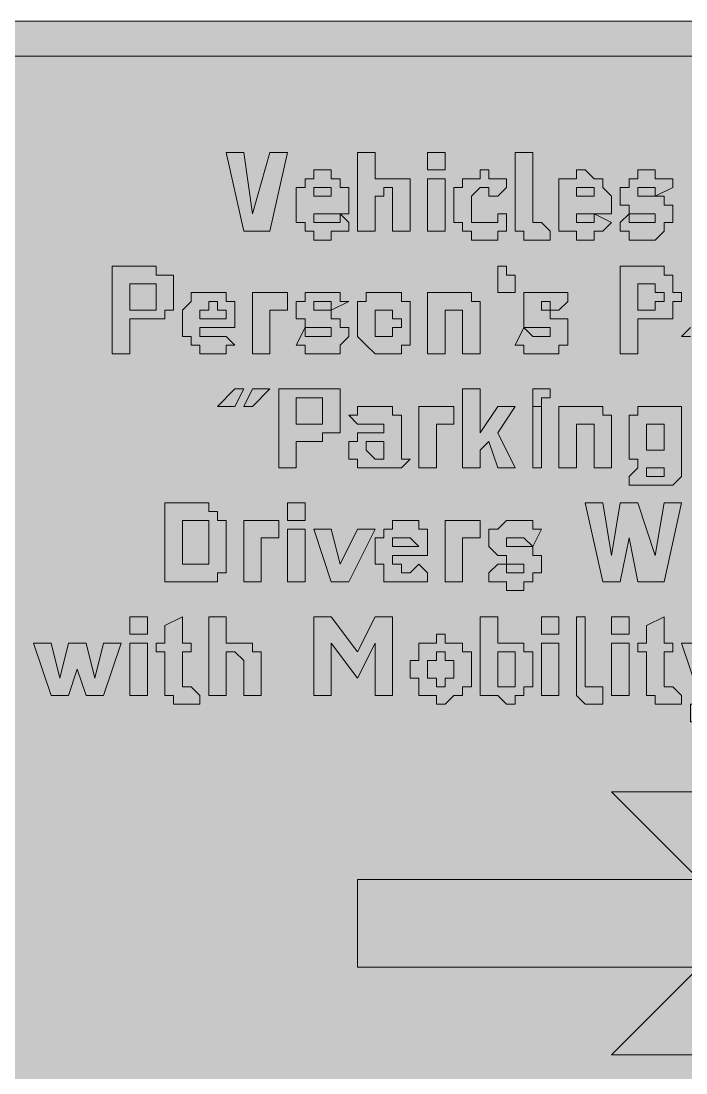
# Model space of a CAD drawing. Header units: metres. Extents: x 123 to 445, y 10 to 260.
# Drawn here: x 202.4 to 293.5, y 115.6 to 259.7 of the extents above; entities that cross this region are included whole.
import ezdxf

# ---------------------------------------------------------------- set-up
doc = ezdxf.new("R2010")
doc.units = ezdxf.units.M
doc.layers.add('FILL_BLACK_000000', color=7, linetype='Continuous', true_color=0x000000)
doc.layers.add('FILL_WHITE_FFFFFF', color=7, linetype='Continuous', true_color=0xffffff)

msp = doc.modelspace()

# ---------------------------------------------------------------- hatches: boundary and pattern name
at = {"layer": 'FILL_BLACK_000000', "true_color": 0x000000}
h = msp.add_hatch(color=7, dxfattribs=at)
h.dxf.hatch_style = 1
h.paths.add_polyline_path([(439.35, 259.68), (440.25, 258.97), (441.15, 258.48), (442.05, 257.99), (442.95, 257.28), (443.66, 256.38), (444.15, 255.48), (444.64, 254.58), (445.35, 253.68), (445.35, 250.08), (445.35, 19.68), (445.31, 17.88), (445.05, 16.08), (444.76, 15.18), (444.34, 14.28), (443.74, 13.38), (442.95, 12.48), (442.05, 11.77), (441.15, 11.28), (440.25, 10.79), (439.35, 10.08), (435.75, 10.08), (130.95, 10.08), (129.17, 10.12), (127.5, 10.38), (126.74, 10.67), (126.06, 11.09), (125.45, 11.69), (124.95, 12.48), (123.3, 14.28), (122.76, 15.18), (122.55, 16.08), (122.55, 19.68), (122.55, 250.08), (122.59, 251.88), (122.85, 253.68), (123.14, 254.58), (123.56, 255.48), (124.16, 256.38), (124.95, 257.28), (125.83, 257.99), (126.6, 258.48), (127.14, 258.97), (127.3, 259.28), (127.35, 259.68), (130.95, 259.68), (435.75, 259.68), (439.35, 259.68)])
h.paths.add_polyline_path([(129.19, 254.64), (128.38, 254.31), (127.65, 253.83), (127.04, 253.18), (126.56, 252.35), (126.26, 251.32), (126.15, 250.08), (126.15, 19.68), (126.36, 18.78), (126.9, 17.88), (128.55, 16.08), (128.6, 15.68), (128.76, 15.39), (129.3, 15.03), (130.07, 14.9), (130.95, 14.88), (435.75, 14.88), (436.65, 14.9), (437.55, 15.03), (438.45, 15.39), (439.35, 16.08), (440.04, 16.98), (440.4, 17.88), (440.53, 18.78), (440.55, 19.68), (440.55, 250.08), (440.55, 252.48), (440.4, 253.08), (440.04, 253.49), (439.75, 253.63), (439.35, 253.68), (438.45, 254.37), (437.55, 254.73), (436.65, 254.86), (435.75, 254.88), (130.95, 254.88), (130.05, 254.82), (129.19, 254.64)], flags=16)
h = msp.add_hatch(color=7, dxfattribs=at)
h.dxf.hatch_style = 1
h.paths.add_polyline_path([(234.15, 230.88), (232.95, 230.88), (230.55, 241.68), (232.95, 241.68), (234.15, 233.28), (236.55, 241.68), (238.95, 241.68), (236.55, 230.88), (234.15, 230.88)])
h = msp.add_hatch(color=7, dxfattribs=at)
h.dxf.hatch_style = 1
h.paths.add_polyline_path([(252.15, 238.08), (253.35, 238.08), (254.55, 238.08), (255.75, 238.08), (255.75, 236.88), (255.75, 235.68), (255.75, 230.88), (253.35, 230.88), (253.35, 235.68), (253.35, 236.88), (252.15, 236.88), (252.15, 235.68), (250.95, 235.68), (250.95, 230.88), (248.55, 230.88), (248.55, 241.68), (250.95, 241.68), (250.95, 238.08), (252.15, 238.08)])
h = msp.add_hatch(color=7, dxfattribs=at)
h.dxf.hatch_style = 1
h.paths.add_polyline_path([(258.15, 239.28), (258.15, 240.48), (258.15, 241.68), (259.35, 241.68), (260.55, 241.68), (260.55, 240.48), (260.55, 239.28), (259.35, 239.28), (258.15, 239.28)])
h = msp.add_hatch(color=7, dxfattribs=at)
h.dxf.hatch_style = 1
h.paths.add_polyline_path([(272.55, 233.28), (272.55, 232.08), (273.75, 232.08), (274.95, 230.88), (274.95, 229.68), (273.75, 229.68), (272.55, 229.68), (271.35, 229.68), (271.35, 230.88), (270.15, 230.88), (270.15, 232.08), (270.15, 241.68), (272.55, 241.68), (272.55, 233.28)])
h = msp.add_hatch(color=7, dxfattribs=at)
h.dxf.hatch_style = 1
h.paths.add_polyline_path([(246.15, 230.88), (244.95, 230.88), (244.95, 229.68), (243.75, 229.68), (242.55, 229.68), (242.55, 230.88), (241.35, 230.88), (241.35, 232.08), (240.15, 232.08), (240.15, 233.28), (240.15, 234.48), (240.15, 235.68), (240.15, 236.88), (241.35, 236.88), (241.35, 238.08), (242.55, 238.08), (242.55, 239.28), (243.75, 239.28), (244.95, 239.28), (244.95, 238.08), (246.15, 238.08), (246.15, 236.88), (247.35, 236.88), (247.35, 235.68), (247.35, 234.48), (247.35, 233.28), (246.15, 233.28), (247.35, 232.08), (247.35, 230.88), (246.15, 230.88)])
h.paths.add_polyline_path([(242.55, 233.28), (242.55, 232.08), (243.75, 232.08), (244.95, 232.08), (246.15, 232.08), (246.15, 233.28), (242.55, 233.28)], flags=16)
h.paths.add_polyline_path([(244.95, 236.88), (243.75, 236.88), (242.55, 236.88), (242.55, 235.68), (244.95, 235.68), (244.95, 236.88)], flags=16)
h = msp.add_hatch(color=7, dxfattribs=at)
h.dxf.hatch_style = 1
h.paths.add_polyline_path([(266.55, 239.28), (266.55, 238.08), (267.75, 238.08), (268.95, 238.08), (268.95, 236.88), (267.75, 235.68), (266.55, 235.68), (266.55, 236.88), (265.35, 236.88), (264.15, 235.68), (264.15, 234.48), (264.15, 233.28), (264.15, 232.08), (265.35, 232.08), (266.55, 232.08), (267.75, 232.08), (267.75, 233.28), (268.95, 233.28), (268.95, 232.08), (268.95, 230.88), (267.75, 230.88), (267.75, 229.68), (266.55, 229.68), (265.35, 229.68), (264.15, 229.68), (264.15, 230.88), (262.95, 230.88), (262.95, 232.08), (261.75, 232.08), (261.75, 233.28), (261.75, 234.48), (261.75, 235.68), (261.75, 236.88), (262.95, 236.88), (262.95, 238.08), (264.15, 238.08), (265.35, 238.08), (265.35, 239.28), (266.55, 239.28)])
h = msp.add_hatch(color=7, dxfattribs=at)
h.dxf.hatch_style = 1
h.paths.add_polyline_path([(280.95, 230.88), (280.95, 229.68), (279.75, 229.68), (278.55, 229.68), (278.55, 230.88), (277.35, 230.88), (276.15, 230.88), (276.15, 232.08), (276.15, 233.28), (276.15, 234.48), (276.15, 235.68), (276.15, 236.88), (276.15, 238.08), (277.35, 238.08), (278.55, 238.08), (278.55, 239.28), (279.75, 239.28), (280.95, 238.08), (282.15, 238.08), (282.15, 236.88), (283.35, 235.68), (283.35, 234.48), (283.35, 233.28), (280.95, 233.28), (283.35, 232.08), (282.15, 230.88), (280.95, 230.88)])
h.paths.add_polyline_path([(278.55, 233.28), (278.55, 232.08), (279.75, 232.08), (280.95, 232.08), (280.95, 233.28), (278.55, 233.28)], flags=16)
h.paths.add_polyline_path([(280.95, 235.68), (280.95, 236.88), (279.75, 236.88), (278.55, 236.88), (278.55, 235.68), (280.95, 235.68)], flags=16)
h = msp.add_hatch(color=7, dxfattribs=at)
h.dxf.hatch_style = 1
h.paths.add_polyline_path([(290.55, 234.48), (291.75, 234.48), (291.75, 233.28), (291.75, 232.08), (290.55, 232.08), (290.55, 230.88), (289.35, 229.68), (288.15, 229.68), (286.95, 229.68), (285.75, 229.68), (285.75, 230.88), (284.55, 230.88), (284.55, 232.08), (285.75, 233.28), (285.75, 234.48), (284.55, 234.48), (284.55, 235.68), (284.55, 236.88), (285.75, 236.88), (285.75, 238.08), (286.95, 238.08), (286.95, 239.28), (288.15, 239.28), (289.35, 239.28), (289.35, 238.08), (290.55, 238.08), (291.75, 238.08), (291.75, 236.88), (289.35, 235.68), (290.55, 235.68), (290.55, 234.48)])
h.paths.add_polyline_path([(285.75, 232.08), (286.95, 232.08), (288.15, 232.08), (289.35, 232.08), (289.35, 233.28), (288.15, 233.28), (286.95, 233.28), (285.75, 233.28), (285.75, 232.08)], flags=16)
h.paths.add_polyline_path([(289.35, 236.88), (288.15, 236.88), (286.95, 236.88), (286.95, 235.68), (288.15, 235.68), (289.35, 235.68), (289.35, 236.88)], flags=16)
h = msp.add_hatch(color=7, dxfattribs=at)
h.dxf.hatch_style = 1
h.paths.add_polyline_path([(258.15, 230.88), (258.15, 238.08), (260.55, 238.08), (260.55, 230.88), (258.15, 230.88)])
h = msp.add_hatch(color=7, dxfattribs=at)
h.dxf.hatch_style = 1
h.paths.add_polyline_path([(214.95, 214.08), (214.95, 226.08), (220.95, 226.08), (220.95, 224.88), (222.15, 224.88), (223.35, 224.88), (223.35, 223.68), (223.35, 222.48), (223.35, 221.28), (223.35, 220.08), (222.15, 220.08), (222.15, 218.88), (220.95, 218.88), (217.35, 218.88), (217.35, 214.08), (214.95, 214.08)])
h.paths.add_polyline_path([(220.95, 220.08), (220.95, 221.28), (220.95, 222.48), (220.95, 223.68), (219.75, 223.68), (217.35, 223.68), (217.35, 220.08), (219.75, 220.08), (220.95, 220.08)], flags=16)
h = msp.add_hatch(color=7, dxfattribs=at)
h.dxf.hatch_style = 1
h.paths.add_polyline_path([(267.75, 226.08), (268.95, 226.08), (268.95, 224.88), (270.15, 224.88), (270.15, 223.68), (270.15, 222.48), (268.95, 222.48), (267.75, 222.48), (267.75, 223.68), (267.75, 224.88), (267.75, 226.08)])
h = msp.add_hatch(color=7, dxfattribs=at)
h.dxf.hatch_style = 1
h.paths.add_polyline_path([(284.55, 214.08), (284.55, 226.08), (289.35, 226.08), (290.55, 226.08), (290.55, 224.88), (291.75, 224.88), (291.75, 223.68), (291.75, 222.48), (292.95, 222.48), (292.95, 221.28), (291.75, 221.28), (291.75, 220.08), (291.75, 218.88), (290.55, 218.88), (289.35, 218.88), (286.95, 218.88), (286.95, 214.08), (284.55, 214.08)])
h.paths.add_polyline_path([(289.35, 221.28), (290.55, 221.28), (290.55, 222.48), (289.35, 222.48), (289.35, 223.68), (286.95, 223.68), (286.95, 220.08), (289.35, 220.08), (289.35, 221.28)], flags=16)
h = msp.add_hatch(color=7, dxfattribs=at)
h.dxf.hatch_style = 1
h.paths.add_polyline_path([(226.95, 216.48), (228.15, 216.48), (229.35, 216.48), (230.55, 216.48), (231.75, 215.28), (230.55, 215.28), (230.55, 214.08), (229.35, 214.08), (228.15, 214.08), (226.95, 214.08), (226.95, 215.28), (225.75, 215.28), (225.75, 216.48), (224.55, 216.48), (224.55, 217.68), (224.55, 218.88), (224.55, 220.08), (225.75, 221.28), (225.75, 222.48), (226.95, 222.48), (228.15, 222.48), (229.35, 222.48), (230.55, 222.48), (230.55, 221.28), (231.75, 221.28), (231.75, 220.08), (231.75, 218.88), (231.75, 217.68), (226.95, 217.68), (226.95, 216.48)])
h.paths.add_polyline_path([(230.55, 220.08), (229.35, 220.08), (229.35, 221.28), (228.15, 221.28), (228.15, 220.08), (226.95, 220.08), (226.95, 218.88), (230.55, 218.88), (230.55, 220.08)], flags=16)
h = msp.add_hatch(color=7, dxfattribs=at)
h.dxf.hatch_style = 1
h.paths.add_polyline_path([(238.95, 222.48), (238.95, 220.08), (237.75, 220.08), (236.55, 220.08), (236.55, 218.88), (236.55, 214.08), (234.15, 214.08), (234.15, 222.48), (236.55, 222.48), (237.75, 222.48), (238.95, 222.48)])
h = msp.add_hatch(color=7, dxfattribs=at)
h.dxf.hatch_style = 1
h.paths.add_polyline_path([(246.15, 218.88), (246.15, 217.68), (247.35, 217.68), (247.35, 216.48), (246.15, 215.28), (246.15, 214.08), (244.95, 214.08), (243.75, 214.08), (242.55, 214.08), (241.35, 214.08), (241.35, 215.28), (240.15, 215.28), (241.35, 217.68), (241.35, 218.88), (240.15, 218.88), (240.15, 220.08), (240.15, 221.28), (241.35, 221.28), (241.35, 222.48), (242.55, 222.48), (243.75, 222.48), (244.95, 222.48), (246.15, 222.48), (246.15, 221.28), (247.35, 221.28), (244.95, 220.08), (244.95, 218.88), (246.15, 218.88)])
h.paths.add_polyline_path([(241.35, 216.48), (242.55, 216.48), (243.75, 216.48), (244.95, 216.48), (244.95, 217.68), (243.75, 217.68), (242.55, 217.68), (241.35, 217.68), (241.35, 216.48)], flags=16)
h.paths.add_polyline_path([(244.95, 221.28), (243.75, 221.28), (242.55, 221.28), (242.55, 220.08), (243.75, 220.08), (244.95, 220.08), (244.95, 221.28)], flags=16)
h = msp.add_hatch(color=7, dxfattribs=at)
h.dxf.hatch_style = 1
h.paths.add_polyline_path([(255.75, 216.48), (255.75, 215.28), (254.55, 215.28), (254.55, 214.08), (253.35, 214.08), (252.15, 214.08), (250.95, 214.08), (249.75, 215.28), (248.55, 216.48), (248.55, 217.68), (248.55, 218.88), (248.55, 220.08), (248.55, 221.28), (249.75, 221.28), (249.75, 222.48), (250.95, 222.48), (252.15, 222.48), (253.35, 222.48), (254.55, 222.48), (254.55, 221.28), (255.75, 221.28), (255.75, 220.08), (255.75, 218.88), (255.75, 217.68), (255.75, 216.48)])
h.paths.add_polyline_path([(253.35, 220.08), (252.15, 220.08), (250.95, 220.08), (250.95, 218.88), (250.95, 217.68), (250.95, 216.48), (252.15, 216.48), (253.35, 216.48), (253.35, 217.68), (254.55, 217.68), (254.55, 218.88), (253.35, 218.88), (253.35, 220.08)], flags=16)
h = msp.add_hatch(color=7, dxfattribs=at)
h.dxf.hatch_style = 1
h.paths.add_polyline_path([(260.55, 218.88), (260.55, 214.08), (258.15, 214.08), (258.15, 222.48), (260.55, 222.48), (261.75, 222.48), (262.95, 222.48), (264.15, 222.48), (264.15, 221.28), (265.35, 221.28), (265.35, 220.08), (265.35, 214.08), (262.95, 214.08), (262.95, 218.88), (262.95, 220.08), (261.75, 220.08), (260.55, 220.08), (260.55, 218.88)])
h = msp.add_hatch(color=7, dxfattribs=at)
h.dxf.hatch_style = 1
h.paths.add_polyline_path([(276.15, 218.88), (277.35, 218.88), (277.35, 217.68), (277.35, 216.48), (277.35, 215.28), (276.15, 215.28), (276.15, 214.08), (274.95, 214.08), (273.75, 214.08), (272.55, 214.08), (271.35, 214.08), (271.35, 215.28), (270.15, 215.28), (271.35, 217.68), (271.35, 218.88), (271.35, 220.08), (271.35, 221.28), (271.35, 222.48), (272.55, 222.48), (273.75, 222.48), (274.95, 222.48), (276.15, 222.48), (277.35, 222.48), (277.35, 221.28), (276.15, 220.08), (274.95, 220.08), (274.95, 218.88), (276.15, 218.88)])
h.paths.add_polyline_path([(272.55, 216.48), (273.75, 216.48), (274.95, 216.48), (274.95, 217.68), (273.75, 217.68), (272.55, 217.68), (271.35, 217.68), (272.55, 216.48)], flags=16)
h.paths.add_polyline_path([(274.95, 221.28), (273.75, 221.28), (273.75, 220.08), (274.95, 220.08), (274.95, 221.28)], flags=16)
h = msp.add_hatch(color=7, dxfattribs=at)
h.dxf.hatch_style = 1
h.paths.add_polyline_path([(295.35, 214.08), (294.15, 214.08), (294.15, 215.28), (294.15, 216.48), (292.95, 216.48), (294.15, 217.68), (294.15, 218.88), (295.35, 218.88), (296.55, 220.08), (297.75, 220.08), (297.75, 221.28), (296.55, 221.28), (295.35, 220.08), (294.15, 221.28), (294.15, 222.48), (295.35, 222.48), (296.55, 222.48), (297.75, 222.48), (298.95, 222.48), (300.15, 222.48), (300.15, 221.28), (300.15, 220.08), (300.15, 216.48), (301.35, 216.48), (301.35, 214.08), (300.15, 214.08), (298.95, 214.08), (297.75, 214.08), (296.55, 214.08), (295.35, 214.08)])
h.paths.add_polyline_path([(297.75, 216.48), (297.75, 217.68), (296.55, 217.68), (295.35, 217.68), (295.35, 216.48), (296.55, 216.48), (297.75, 216.48)], flags=16)
h = msp.add_hatch(color=7, dxfattribs=at)
h.dxf.hatch_style = 1
h.paths.add_polyline_path([(231.75, 209.28), (232.95, 209.28), (231.75, 206.88), (229.35, 206.88), (231.75, 209.28)])
h = msp.add_hatch(color=7, dxfattribs=at)
h.dxf.hatch_style = 1
h.paths.add_polyline_path([(234.15, 209.28), (236.55, 209.28), (234.15, 206.88), (232.95, 206.88), (234.15, 209.28)])
h = msp.add_hatch(color=7, dxfattribs=at)
h.dxf.hatch_style = 1
h.paths.add_polyline_path([(237.75, 198.48), (237.75, 209.28), (243.75, 209.28), (244.95, 209.28), (246.15, 209.28), (246.15, 208.08), (246.15, 206.88), (246.15, 205.68), (246.15, 204.48), (246.15, 203.28), (244.95, 203.28), (243.75, 203.28), (243.75, 202.08), (240.15, 202.08), (240.15, 198.48), (237.75, 198.48)])
h.paths.add_polyline_path([(243.75, 204.48), (243.75, 205.68), (243.75, 206.88), (243.75, 208.08), (242.55, 208.08), (240.15, 208.08), (240.15, 204.48), (242.55, 204.48), (243.75, 204.48)], flags=16)
h = msp.add_hatch(color=7, dxfattribs=at)
h.dxf.hatch_style = 1
h.paths.add_polyline_path([(262.95, 209.28), (265.35, 209.28), (265.35, 203.28), (267.75, 206.88), (270.15, 206.88), (267.75, 203.28), (270.15, 198.48), (267.75, 198.48), (266.55, 202.08), (265.35, 200.88), (265.35, 198.48), (262.95, 198.48), (262.95, 209.28)])
h = msp.add_hatch(color=7, dxfattribs=at)
h.dxf.hatch_style = 1
h.paths.add_polyline_path([(272.55, 206.88), (272.55, 208.08), (272.55, 209.28), (273.75, 209.28), (274.95, 209.28), (274.95, 208.08), (273.75, 208.08), (273.75, 206.88), (272.55, 206.88)])
h = msp.add_hatch(color=7, dxfattribs=at)
h.dxf.hatch_style = 1
h.paths.add_polyline_path([(249.75, 198.48), (248.55, 198.48), (248.55, 199.68), (247.35, 199.68), (247.35, 200.88), (247.35, 202.08), (248.55, 202.08), (248.55, 203.28), (249.75, 203.28), (250.95, 203.28), (252.15, 203.28), (252.15, 204.48), (250.95, 204.48), (249.75, 204.48), (248.55, 204.48), (247.35, 205.68), (248.55, 205.68), (248.55, 206.88), (249.75, 206.88), (250.95, 206.88), (252.15, 206.88), (253.35, 206.88), (253.35, 205.68), (254.55, 205.68), (254.55, 204.48), (254.55, 200.88), (254.55, 199.68), (255.75, 199.68), (254.55, 198.48), (253.35, 198.48), (252.15, 198.48), (250.95, 198.48), (249.75, 198.48)])
h.paths.add_polyline_path([(252.15, 199.68), (252.15, 200.88), (252.15, 202.08), (250.95, 202.08), (249.75, 202.08), (249.75, 200.88), (250.95, 199.68), (252.15, 199.68)], flags=16)
h = msp.add_hatch(color=7, dxfattribs=at)
h.dxf.hatch_style = 1
h.paths.add_polyline_path([(261.75, 206.88), (261.75, 204.48), (260.55, 204.48), (259.35, 204.48), (259.35, 203.28), (259.35, 198.48), (256.95, 198.48), (256.95, 206.88), (259.35, 206.88), (260.55, 206.88), (261.75, 206.88)])
h = msp.add_hatch(color=7, dxfattribs=at)
h.dxf.hatch_style = 1
h.paths.add_polyline_path([(272.55, 198.48), (272.55, 206.88), (273.75, 206.88), (273.75, 198.48), (272.55, 198.48)])
h = msp.add_hatch(color=7, dxfattribs=at)
h.dxf.hatch_style = 1
h.paths.add_polyline_path([(280.95, 206.88), (282.15, 206.88), (282.15, 205.68), (283.35, 205.68), (283.35, 204.48), (283.35, 198.48), (280.95, 198.48), (280.95, 203.28), (280.95, 204.48), (279.75, 204.48), (278.55, 204.48), (278.55, 203.28), (278.55, 198.48), (276.15, 198.48), (276.15, 206.88), (278.55, 206.88), (279.75, 206.88), (280.95, 206.88)])
h = msp.add_hatch(color=7, dxfattribs=at)
h.dxf.hatch_style = 1
h.paths.add_polyline_path([(292.95, 197.28), (291.75, 196.08), (290.55, 196.08), (289.35, 196.08), (288.15, 196.08), (286.95, 196.08), (285.75, 196.08), (285.75, 197.28), (286.95, 198.48), (286.95, 199.68), (285.75, 199.68), (285.75, 200.88), (285.75, 202.08), (285.75, 203.28), (285.75, 204.48), (285.75, 205.68), (286.95, 205.68), (286.95, 206.88), (288.15, 206.88), (289.35, 206.88), (290.55, 206.88), (292.95, 206.88), (292.95, 198.48), (292.95, 197.28)])
h.paths.add_polyline_path([(288.15, 197.28), (289.35, 197.28), (290.55, 197.28), (290.55, 198.48), (289.35, 198.48), (288.15, 198.48), (288.15, 197.28)], flags=16)
h.paths.add_polyline_path([(289.35, 204.48), (288.15, 204.48), (288.15, 203.28), (288.15, 202.08), (288.15, 200.88), (289.35, 200.88), (290.55, 200.88), (290.55, 202.08), (290.55, 203.28), (290.55, 204.48), (289.35, 204.48)], flags=16)
h = msp.add_hatch(color=7, dxfattribs=at)
h.dxf.hatch_style = 1
h.paths.add_polyline_path([(222.15, 193.68), (225.75, 193.68), (226.95, 193.68), (228.15, 193.68), (228.15, 192.48), (229.35, 192.48), (229.35, 191.28), (230.55, 191.28), (230.55, 190.08), (230.55, 188.88), (230.55, 187.68), (230.55, 186.48), (230.55, 185.28), (230.55, 184.08), (229.35, 184.08), (229.35, 182.88), (228.15, 182.88), (226.95, 182.88), (225.75, 182.88), (222.15, 182.88), (222.15, 193.68)])
h.paths.add_polyline_path([(225.75, 185.28), (226.95, 185.28), (228.15, 185.28), (228.15, 186.48), (228.15, 187.68), (228.15, 188.88), (228.15, 190.08), (228.15, 191.28), (226.95, 191.28), (225.75, 191.28), (224.55, 191.28), (224.55, 185.28), (225.75, 185.28)], flags=16)
h = msp.add_hatch(color=7, dxfattribs=at)
h.dxf.hatch_style = 1
h.paths.add_polyline_path([(238.95, 191.28), (238.95, 192.48), (238.95, 193.68), (240.15, 193.68), (241.35, 193.68), (241.35, 192.48), (241.35, 191.28), (240.15, 191.28), (238.95, 191.28)])
h = msp.add_hatch(color=7, dxfattribs=at)
h.dxf.hatch_style = 1
h.paths.add_polyline_path([(290.55, 182.88), (286.95, 182.88), (285.75, 188.88), (284.55, 182.88), (282.15, 182.88), (279.75, 193.68), (282.15, 193.68), (283.35, 186.48), (284.55, 193.68), (285.75, 193.68), (286.95, 193.68), (289.35, 186.48), (290.55, 193.68), (292.95, 193.68), (290.55, 182.88)])
h = msp.add_hatch(color=7, dxfattribs=at)
h.dxf.hatch_style = 1
h.paths.add_polyline_path([(237.75, 191.28), (237.75, 188.88), (236.55, 188.88), (235.35, 188.88), (235.35, 187.68), (235.35, 182.88), (232.95, 182.88), (232.95, 191.28), (235.35, 191.28), (236.55, 191.28), (237.75, 191.28)])
h = msp.add_hatch(color=7, dxfattribs=at)
h.dxf.hatch_style = 1
h.paths.add_polyline_path([(253.35, 185.28), (254.55, 185.28), (254.55, 184.08), (255.75, 184.08), (256.95, 185.28), (258.15, 184.08), (258.15, 182.88), (256.95, 182.88), (255.75, 182.88), (254.55, 182.88), (253.35, 182.88), (252.15, 182.88), (252.15, 184.08), (252.15, 185.28), (250.95, 185.28), (250.95, 186.48), (250.95, 187.68), (250.95, 188.88), (252.15, 188.88), (252.15, 190.08), (253.35, 190.08), (253.35, 191.28), (254.55, 191.28), (255.75, 191.28), (256.95, 191.28), (256.95, 190.08), (258.15, 190.08), (258.15, 188.88), (258.15, 187.68), (258.15, 186.48), (253.35, 186.48), (253.35, 185.28)])
h.paths.add_polyline_path([(255.75, 188.88), (254.55, 188.88), (253.35, 188.88), (253.35, 187.68), (256.95, 187.68), (255.75, 188.88)], flags=16)
h = msp.add_hatch(color=7, dxfattribs=at)
h.dxf.hatch_style = 1
h.paths.add_polyline_path([(265.35, 191.28), (265.35, 188.88), (264.15, 188.88), (262.95, 188.88), (262.95, 187.68), (262.95, 182.88), (260.55, 182.88), (260.55, 191.28), (262.95, 191.28), (264.15, 191.28), (265.35, 191.28)])
h = msp.add_hatch(color=7, dxfattribs=at)
h.dxf.hatch_style = 1
h.paths.add_polyline_path([(273.75, 186.48), (273.75, 185.28), (273.75, 184.08), (272.55, 184.08), (272.55, 182.88), (271.35, 182.88), (271.35, 181.68), (270.15, 181.68), (268.95, 181.68), (268.95, 182.88), (267.75, 182.88), (266.55, 182.88), (266.55, 184.08), (267.75, 185.28), (268.95, 185.28), (268.95, 186.48), (267.75, 186.48), (266.55, 187.68), (266.55, 188.88), (266.55, 190.08), (267.75, 190.08), (268.95, 191.28), (270.15, 191.28), (271.35, 191.28), (272.55, 191.28), (272.55, 190.08), (273.75, 190.08), (272.55, 187.68), (272.55, 186.48), (273.75, 186.48)])
h.paths.add_polyline_path([(268.95, 184.08), (270.15, 184.08), (271.35, 184.08), (271.35, 185.28), (270.15, 185.28), (268.95, 185.28), (268.95, 184.08)], flags=16)
h.paths.add_polyline_path([(271.35, 188.88), (270.15, 188.88), (268.95, 188.88), (268.95, 187.68), (270.15, 187.68), (271.35, 187.68), (272.55, 187.68), (271.35, 188.88)], flags=16)
h = msp.add_hatch(color=7, dxfattribs=at)
h.dxf.hatch_style = 1
h.paths.add_polyline_path([(238.95, 182.88), (238.95, 190.08), (241.35, 190.08), (241.35, 182.88), (238.95, 182.88)])
h = msp.add_hatch(color=7, dxfattribs=at)
h.dxf.hatch_style = 1
h.paths.add_polyline_path([(242.55, 190.08), (244.95, 190.08), (246.15, 185.28), (248.55, 190.08), (250.95, 190.08), (247.35, 182.88), (246.15, 182.88), (244.95, 182.88), (242.55, 190.08)])
h = msp.add_hatch(color=7, dxfattribs=at)
h.dxf.hatch_style = 1
h.paths.add_polyline_path([(217.35, 175.68), (217.35, 176.88), (217.35, 178.08), (218.55, 178.08), (219.75, 178.08), (219.75, 176.88), (219.75, 175.68), (218.55, 175.68), (217.35, 175.68)])
h = msp.add_hatch(color=7, dxfattribs=at)
h.dxf.hatch_style = 1
h.paths.add_polyline_path([(225.75, 174.48), (225.75, 173.28), (224.55, 173.28), (224.55, 169.68), (224.55, 168.48), (225.75, 168.48), (226.95, 167.28), (226.95, 166.08), (225.75, 166.08), (224.55, 166.08), (223.35, 166.08), (223.35, 167.28), (222.15, 167.28), (222.15, 168.48), (222.15, 173.28), (220.95, 173.28), (220.95, 174.48), (222.15, 174.48), (222.15, 176.88), (224.55, 178.08), (224.55, 174.48), (225.75, 174.48)])
h = msp.add_hatch(color=7, dxfattribs=at)
h.dxf.hatch_style = 1
h.paths.add_polyline_path([(231.75, 174.48), (232.95, 174.48), (234.15, 174.48), (234.15, 173.28), (235.35, 173.28), (235.35, 172.08), (235.35, 167.28), (232.95, 167.28), (232.95, 172.08), (231.75, 173.28), (230.55, 173.28), (230.55, 172.08), (230.55, 167.28), (228.15, 167.28), (228.15, 178.08), (230.55, 178.08), (230.55, 174.48), (231.75, 174.48)])
h = msp.add_hatch(color=7, dxfattribs=at)
h.dxf.hatch_style = 1
h.paths.add_polyline_path([(244.95, 174.48), (244.95, 167.28), (242.55, 167.28), (242.55, 178.08), (244.95, 178.08), (248.55, 173.28), (250.95, 178.08), (253.35, 178.08), (253.35, 167.28), (250.95, 167.28), (250.95, 174.48), (248.55, 169.68), (244.95, 174.48)])
h = msp.add_hatch(color=7, dxfattribs=at)
h.dxf.hatch_style = 1
h.paths.add_polyline_path([(265.35, 167.28), (265.35, 178.08), (267.75, 178.08), (267.75, 174.48), (268.95, 174.48), (270.15, 174.48), (271.35, 174.48), (271.35, 173.28), (272.55, 173.28), (272.55, 172.08), (272.55, 170.88), (272.55, 169.68), (272.55, 168.48), (271.35, 168.48), (271.35, 167.28), (270.15, 167.28), (270.15, 166.08), (268.95, 166.08), (267.75, 167.28), (265.35, 167.28)])
h.paths.add_polyline_path([(270.15, 169.68), (270.15, 170.88), (270.15, 172.08), (270.15, 173.28), (268.95, 173.28), (267.75, 173.28), (267.75, 172.08), (267.75, 169.68), (267.75, 168.48), (268.95, 168.48), (270.15, 168.48), (270.15, 169.68)], flags=16)
h = msp.add_hatch(color=7, dxfattribs=at)
h.dxf.hatch_style = 1
h.paths.add_polyline_path([(273.75, 175.68), (273.75, 176.88), (273.75, 178.08), (274.95, 178.08), (276.15, 178.08), (276.15, 176.88), (276.15, 175.68), (274.95, 175.68), (273.75, 175.68)])
h = msp.add_hatch(color=7, dxfattribs=at)
h.dxf.hatch_style = 1
h.paths.add_polyline_path([(279.75, 169.68), (279.75, 168.48), (280.95, 168.48), (282.15, 168.48), (282.15, 167.28), (282.15, 166.08), (280.95, 166.08), (279.75, 166.08), (278.55, 167.28), (278.55, 168.48), (278.55, 178.08), (279.75, 178.08), (279.75, 169.68)])
h = msp.add_hatch(color=7, dxfattribs=at)
h.dxf.hatch_style = 1
h.paths.add_polyline_path([(283.35, 175.68), (283.35, 176.88), (283.35, 178.08), (284.55, 178.08), (285.75, 178.08), (285.75, 176.88), (285.75, 175.68), (284.55, 175.68), (283.35, 175.68)])
h = msp.add_hatch(color=7, dxfattribs=at)
h.dxf.hatch_style = 1
h.paths.add_polyline_path([(291.75, 174.48), (291.75, 173.28), (290.55, 173.28), (290.55, 169.68), (290.55, 168.48), (291.75, 168.48), (292.95, 167.28), (292.95, 166.08), (291.75, 166.08), (290.55, 166.08), (289.35, 166.08), (289.35, 167.28), (288.15, 167.28), (288.15, 168.48), (288.15, 173.28), (286.95, 173.28), (286.95, 174.48), (288.15, 174.48), (288.15, 176.88), (290.55, 178.08), (290.55, 174.48), (291.75, 174.48)])
h = msp.add_hatch(color=7, dxfattribs=at)
h.dxf.hatch_style = 1
h.paths.add_polyline_path([(211.35, 167.28), (210.15, 170.88), (208.95, 167.28), (206.55, 167.28), (204.15, 174.48), (206.55, 174.48), (207.75, 169.68), (208.95, 174.48), (210.15, 174.48), (211.35, 174.48), (212.55, 169.68), (213.75, 174.48), (216.15, 174.48), (213.75, 167.28), (211.35, 167.28)])
h = msp.add_hatch(color=7, dxfattribs=at)
h.dxf.hatch_style = 1
h.paths.add_polyline_path([(217.35, 167.28), (217.35, 174.48), (219.75, 174.48), (219.75, 167.28), (217.35, 167.28)])
h = msp.add_hatch(color=7, dxfattribs=at)
h.dxf.hatch_style = 1
h.paths.add_polyline_path([(264.15, 168.48), (262.95, 168.48), (262.95, 167.28), (261.75, 167.28), (260.55, 166.08), (259.35, 166.08), (259.35, 167.28), (258.15, 167.28), (256.95, 167.28), (256.95, 168.48), (256.95, 169.68), (255.75, 169.68), (255.75, 170.88), (255.75, 172.08), (256.95, 172.08), (256.95, 173.28), (256.95, 174.48), (258.15, 174.48), (259.35, 174.48), (259.35, 175.68), (260.55, 175.68), (260.55, 174.48), (261.75, 174.48), (262.95, 174.48), (262.95, 173.28), (264.15, 173.28), (264.15, 172.08), (264.15, 170.88), (264.15, 169.68), (264.15, 168.48)])
h.paths.add_polyline_path([(260.55, 172.08), (260.55, 173.28), (259.35, 173.28), (259.35, 172.08), (258.15, 172.08), (258.15, 170.88), (258.15, 169.68), (259.35, 169.68), (259.35, 168.48), (260.55, 168.48), (260.55, 169.68), (261.75, 169.68), (261.75, 170.88), (261.75, 172.08), (260.55, 172.08)], flags=16)
h = msp.add_hatch(color=7, dxfattribs=at)
h.dxf.hatch_style = 1
h.paths.add_polyline_path([(273.75, 167.28), (273.75, 174.48), (276.15, 174.48), (276.15, 167.28), (273.75, 167.28)])
h = msp.add_hatch(color=7, dxfattribs=at)
h.dxf.hatch_style = 1
h.paths.add_polyline_path([(283.35, 167.28), (283.35, 174.48), (285.75, 174.48), (285.75, 167.28), (283.35, 167.28)])
h = msp.add_hatch(color=7, dxfattribs=at)
h.dxf.hatch_style = 1
h.paths.add_polyline_path([(297.75, 164.88), (297.75, 163.68), (296.55, 163.68), (295.35, 163.68), (294.15, 163.68), (294.15, 166.08), (295.35, 166.08), (295.35, 167.28), (292.95, 174.48), (295.35, 174.48), (296.55, 169.68), (298.95, 174.48), (301.35, 174.48), (297.75, 164.88)])
h = msp.add_hatch(color=7, dxfattribs=at)
h.dxf.hatch_style = 1
h.paths.add_polyline_path([(319.35, 136.08), (301.35, 118.08), (283.35, 118.08), (295.35, 130.08), (248.55, 130.08), (248.55, 142.08), (295.35, 142.08), (283.35, 154.08), (301.35, 154.08), (319.35, 136.08)])
at = {"layer": 'FILL_WHITE_FFFFFF', "true_color": 0xffffff}
h = msp.add_hatch(color=7, dxfattribs=at)
h.dxf.hatch_style = 1
h.paths.add_polyline_path([(435.75, 254.88), (438.15, 254.88), (439.35, 253.68), (439.75, 253.63), (440.04, 253.49), (440.4, 253.08), (440.55, 252.48), (440.55, 250.08), (440.55, 19.68), (440.53, 18.78), (440.4, 17.88), (440.04, 16.98), (439.35, 16.08), (438.45, 15.39), (437.55, 15.03), (436.65, 14.9), (435.75, 14.88), (130.95, 14.88), (130.07, 14.9), (129.3, 15.03), (128.76, 15.39), (128.6, 15.68), (128.55, 16.08), (126.9, 17.88), (126.36, 18.78), (126.15, 19.68), (126.15, 250.08), (126.36, 250.98), (126.9, 251.88), (128.55, 253.68), (128.6, 254.08), (128.76, 254.37), (129.3, 254.73), (130.07, 254.86), (130.95, 254.88), (435.75, 254.88)])

# ---------------------------------------------------------------- linework, layer by layer
at = {"layer": 'FILL_BLACK_000000', "lineweight": 0, "true_color": 0x000000}
for points in [[(122.55, 19.68), (122.55, 250.08), (122.59, 251.88), (122.85, 253.68), (123.14, 254.58), (123.56, 255.48), (124.16, 256.38), (124.95, 257.28), (125.83, 257.99), (126.6, 258.48), (127.14, 258.97), (127.3, 259.28), (127.35, 259.68), (130.95, 259.68), (435.75, 259.68)], [(435.75, 254.88), (130.95, 254.88), (130.05, 254.82), (129.19, 254.64), (128.38, 254.31), (127.65, 253.83), (127.04, 253.18), (126.56, 252.35), (126.26, 251.32), (126.15, 250.08), (126.15, 19.68), (126.36, 18.78), (126.9, 17.88), (128.55, 16.08), (128.6, 15.68), (128.76, 15.39), (129.3, 15.03), (130.07, 14.9), (130.95, 14.88), (435.75, 14.88)], [(294.15, 216.48), (292.95, 216.48), (294.15, 217.68)]]:
    msp.add_lwpolyline(points, dxfattribs=at)
for points in [[(234.15, 230.88), (232.95, 230.88), (230.55, 241.68), (232.95, 241.68), (234.15, 233.28), (236.55, 241.68), (238.95, 241.68), (236.55, 230.88)], [(252.15, 238.08), (253.35, 238.08), (254.55, 238.08), (255.75, 238.08), (255.75, 236.88), (255.75, 235.68), (255.75, 230.88), (253.35, 230.88), (253.35, 235.68), (253.35, 236.88), (252.15, 236.88), (252.15, 235.68), (250.95, 235.68), (250.95, 230.88), (248.55, 230.88), (248.55, 241.68), (250.95, 241.68), (250.95, 238.08)], [(258.15, 239.28), (258.15, 240.48), (258.15, 241.68), (259.35, 241.68), (260.55, 241.68), (260.55, 240.48), (260.55, 239.28), (259.35, 239.28)], [(272.55, 233.28), (272.55, 232.08), (273.75, 232.08), (274.95, 230.88), (274.95, 229.68), (273.75, 229.68), (272.55, 229.68), (271.35, 229.68), (271.35, 230.88), (270.15, 230.88), (270.15, 232.08), (270.15, 241.68), (272.55, 241.68)], [(246.15, 230.88), (244.95, 230.88), (244.95, 229.68), (243.75, 229.68), (242.55, 229.68), (242.55, 230.88), (241.35, 230.88), (241.35, 232.08), (240.15, 232.08), (240.15, 233.28), (240.15, 234.48), (240.15, 235.68), (240.15, 236.88), (241.35, 236.88), (241.35, 238.08), (242.55, 238.08), (242.55, 239.28), (243.75, 239.28), (244.95, 239.28), (244.95, 238.08), (246.15, 238.08), (246.15, 236.88), (247.35, 236.88), (247.35, 235.68), (247.35, 234.48), (247.35, 233.28), (246.15, 233.28), (247.35, 232.08), (247.35, 230.88)], [(266.55, 239.28), (266.55, 238.08), (267.75, 238.08), (268.95, 238.08), (268.95, 236.88), (267.75, 235.68), (266.55, 235.68), (266.55, 236.88), (265.35, 236.88), (264.15, 235.68), (264.15, 234.48), (264.15, 233.28), (264.15, 232.08), (265.35, 232.08), (266.55, 232.08), (267.75, 232.08), (267.75, 233.28), (268.95, 233.28), (268.95, 232.08), (268.95, 230.88), (267.75, 230.88), (267.75, 229.68), (266.55, 229.68), (265.35, 229.68), (264.15, 229.68), (264.15, 230.88), (262.95, 230.88), (262.95, 232.08), (261.75, 232.08), (261.75, 233.28), (261.75, 234.48), (261.75, 235.68), (261.75, 236.88), (262.95, 236.88), (262.95, 238.08), (264.15, 238.08), (265.35, 238.08), (265.35, 239.28)], [(280.95, 230.88), (280.95, 229.68), (279.75, 229.68), (278.55, 229.68), (278.55, 230.88), (277.35, 230.88), (276.15, 230.88), (276.15, 232.08), (276.15, 233.28), (276.15, 234.48), (276.15, 235.68), (276.15, 236.88), (276.15, 238.08), (277.35, 238.08), (278.55, 238.08), (278.55, 239.28), (279.75, 239.28), (280.95, 238.08), (282.15, 238.08), (282.15, 236.88), (283.35, 235.68), (283.35, 234.48), (283.35, 233.28), (280.95, 233.28), (283.35, 232.08), (282.15, 230.88)], [(290.55, 234.48), (291.75, 234.48), (291.75, 233.28), (291.75, 232.08), (290.55, 232.08), (290.55, 230.88), (289.35, 229.68), (288.15, 229.68), (286.95, 229.68), (285.75, 229.68), (285.75, 230.88), (284.55, 230.88), (284.55, 232.08), (285.75, 233.28), (285.75, 234.48), (284.55, 234.48), (284.55, 235.68), (284.55, 236.88), (285.75, 236.88), (285.75, 238.08), (286.95, 238.08), (286.95, 239.28), (288.15, 239.28), (289.35, 239.28), (289.35, 238.08), (290.55, 238.08), (291.75, 238.08), (291.75, 236.88), (289.35, 235.68), (290.55, 235.68)], [(258.15, 230.88), (258.15, 238.08), (260.55, 238.08), (260.55, 230.88)], [(244.95, 236.88), (243.75, 236.88), (242.55, 236.88), (242.55, 235.68), (244.95, 235.68)], [(280.95, 235.68), (280.95, 236.88), (279.75, 236.88), (278.55, 236.88), (278.55, 235.68)], [(289.35, 236.88), (288.15, 236.88), (286.95, 236.88), (286.95, 235.68), (288.15, 235.68), (289.35, 235.68)], [(242.55, 233.28), (242.55, 232.08), (243.75, 232.08), (244.95, 232.08), (246.15, 232.08), (246.15, 233.28)], [(278.55, 233.28), (278.55, 232.08), (279.75, 232.08), (280.95, 232.08), (280.95, 233.28)], [(285.75, 232.08), (286.95, 232.08), (288.15, 232.08), (289.35, 232.08), (289.35, 233.28), (288.15, 233.28), (286.95, 233.28), (285.75, 233.28)], [(214.95, 214.08), (214.95, 226.08), (220.95, 226.08), (220.95, 224.88), (222.15, 224.88), (223.35, 224.88), (223.35, 223.68), (223.35, 222.48), (223.35, 221.28), (223.35, 220.08), (222.15, 220.08), (222.15, 218.88), (220.95, 218.88), (217.35, 218.88), (217.35, 214.08)], [(267.75, 226.08), (268.95, 226.08), (268.95, 224.88), (270.15, 224.88), (270.15, 223.68), (270.15, 222.48), (268.95, 222.48), (267.75, 222.48), (267.75, 223.68), (267.75, 224.88)], [(284.55, 214.08), (284.55, 226.08), (289.35, 226.08), (290.55, 226.08), (290.55, 224.88), (291.75, 224.88), (291.75, 223.68), (291.75, 222.48), (292.95, 222.48), (292.95, 221.28), (291.75, 221.28), (291.75, 220.08), (291.75, 218.88), (290.55, 218.88), (289.35, 218.88), (286.95, 218.88), (286.95, 214.08)], [(220.95, 220.08), (220.95, 221.28), (220.95, 222.48), (220.95, 223.68), (219.75, 223.68), (217.35, 223.68), (217.35, 220.08), (219.75, 220.08)], [(289.35, 221.28), (290.55, 221.28), (290.55, 222.48), (289.35, 222.48), (289.35, 223.68), (286.95, 223.68), (286.95, 220.08), (289.35, 220.08)], [(226.95, 216.48), (228.15, 216.48), (229.35, 216.48), (230.55, 216.48), (231.75, 215.28), (230.55, 215.28), (230.55, 214.08), (229.35, 214.08), (228.15, 214.08), (226.95, 214.08), (226.95, 215.28), (225.75, 215.28), (225.75, 216.48), (224.55, 216.48), (224.55, 217.68), (224.55, 218.88), (224.55, 220.08), (225.75, 221.28), (225.75, 222.48), (226.95, 222.48), (228.15, 222.48), (229.35, 222.48), (230.55, 222.48), (230.55, 221.28), (231.75, 221.28), (231.75, 220.08), (231.75, 218.88), (231.75, 217.68), (226.95, 217.68)], [(238.95, 222.48), (238.95, 220.08), (237.75, 220.08), (236.55, 220.08), (236.55, 218.88), (236.55, 214.08), (234.15, 214.08), (234.15, 222.48), (236.55, 222.48), (237.75, 222.48)], [(246.15, 218.88), (246.15, 217.68), (247.35, 217.68), (247.35, 216.48), (246.15, 215.28), (246.15, 214.08), (244.95, 214.08), (243.75, 214.08), (242.55, 214.08), (241.35, 214.08), (241.35, 215.28), (240.15, 215.28), (241.35, 217.68), (241.35, 218.88), (240.15, 218.88), (240.15, 220.08), (240.15, 221.28), (241.35, 221.28), (241.35, 222.48), (242.55, 222.48), (243.75, 222.48), (244.95, 222.48), (246.15, 222.48), (246.15, 221.28), (247.35, 221.28), (244.95, 220.08), (244.95, 218.88)], [(255.75, 216.48), (255.75, 215.28), (254.55, 215.28), (254.55, 214.08), (253.35, 214.08), (252.15, 214.08), (250.95, 214.08), (249.75, 215.28), (248.55, 216.48), (248.55, 217.68), (248.55, 218.88), (248.55, 220.08), (248.55, 221.28), (249.75, 221.28), (249.75, 222.48), (250.95, 222.48), (252.15, 222.48), (253.35, 222.48), (254.55, 222.48), (254.55, 221.28), (255.75, 221.28), (255.75, 220.08), (255.75, 218.88), (255.75, 217.68)], [(260.55, 218.88), (260.55, 214.08), (258.15, 214.08), (258.15, 222.48), (260.55, 222.48), (261.75, 222.48), (262.95, 222.48), (264.15, 222.48), (264.15, 221.28), (265.35, 221.28), (265.35, 220.08), (265.35, 214.08), (262.95, 214.08), (262.95, 218.88), (262.95, 220.08), (261.75, 220.08), (260.55, 220.08)], [(276.15, 218.88), (277.35, 218.88), (277.35, 217.68), (277.35, 216.48), (277.35, 215.28), (276.15, 215.28), (276.15, 214.08), (274.95, 214.08), (273.75, 214.08), (272.55, 214.08), (271.35, 214.08), (271.35, 215.28), (270.15, 215.28), (271.35, 217.68), (271.35, 218.88), (271.35, 220.08), (271.35, 221.28), (271.35, 222.48), (272.55, 222.48), (273.75, 222.48), (274.95, 222.48), (276.15, 222.48), (277.35, 222.48), (277.35, 221.28), (276.15, 220.08), (274.95, 220.08), (274.95, 218.88)], [(230.55, 220.08), (229.35, 220.08), (229.35, 221.28), (228.15, 221.28), (228.15, 220.08), (226.95, 220.08), (226.95, 218.88), (230.55, 218.88)], [(244.95, 221.28), (243.75, 221.28), (242.55, 221.28), (242.55, 220.08), (243.75, 220.08), (244.95, 220.08)], [(274.95, 221.28), (273.75, 221.28), (273.75, 220.08), (274.95, 220.08)], [(253.35, 220.08), (252.15, 220.08), (250.95, 220.08), (250.95, 218.88), (250.95, 217.68), (250.95, 216.48), (252.15, 216.48), (253.35, 216.48), (253.35, 217.68), (254.55, 217.68), (254.55, 218.88), (253.35, 218.88)], [(241.35, 216.48), (242.55, 216.48), (243.75, 216.48), (244.95, 216.48), (244.95, 217.68), (243.75, 217.68), (242.55, 217.68), (241.35, 217.68)], [(272.55, 216.48), (273.75, 216.48), (274.95, 216.48), (274.95, 217.68), (273.75, 217.68), (272.55, 217.68), (271.35, 217.68)], [(231.75, 209.28), (232.95, 209.28), (231.75, 206.88), (229.35, 206.88)], [(234.15, 209.28), (236.55, 209.28), (234.15, 206.88), (232.95, 206.88)], [(237.75, 198.48), (237.75, 209.28), (243.75, 209.28), (244.95, 209.28), (246.15, 209.28), (246.15, 208.08), (246.15, 206.88), (246.15, 205.68), (246.15, 204.48), (246.15, 203.28), (244.95, 203.28), (243.75, 203.28), (243.75, 202.08), (240.15, 202.08), (240.15, 198.48)], [(262.95, 209.28), (265.35, 209.28), (265.35, 203.28), (267.75, 206.88), (270.15, 206.88), (267.75, 203.28), (270.15, 198.48), (267.75, 198.48), (266.55, 202.08), (265.35, 200.88), (265.35, 198.48), (262.95, 198.48)], [(272.55, 206.88), (272.55, 208.08), (272.55, 209.28), (273.75, 209.28), (274.95, 209.28), (274.95, 208.08), (273.75, 208.08), (273.75, 206.88)], [(243.75, 204.48), (243.75, 205.68), (243.75, 206.88), (243.75, 208.08), (242.55, 208.08), (240.15, 208.08), (240.15, 204.48), (242.55, 204.48)], [(249.75, 198.48), (248.55, 198.48), (248.55, 199.68), (247.35, 199.68), (247.35, 200.88), (247.35, 202.08), (248.55, 202.08), (248.55, 203.28), (249.75, 203.28), (250.95, 203.28), (252.15, 203.28), (252.15, 204.48), (250.95, 204.48), (249.75, 204.48), (248.55, 204.48), (247.35, 205.68), (248.55, 205.68), (248.55, 206.88), (249.75, 206.88), (250.95, 206.88), (252.15, 206.88), (253.35, 206.88), (253.35, 205.68), (254.55, 205.68), (254.55, 204.48), (254.55, 200.88), (254.55, 199.68), (255.75, 199.68), (254.55, 198.48), (253.35, 198.48), (252.15, 198.48), (250.95, 198.48)], [(261.75, 206.88), (261.75, 204.48), (260.55, 204.48), (259.35, 204.48), (259.35, 203.28), (259.35, 198.48), (256.95, 198.48), (256.95, 206.88), (259.35, 206.88), (260.55, 206.88)], [(272.55, 198.48), (272.55, 206.88), (273.75, 206.88), (273.75, 198.48)], [(280.95, 206.88), (282.15, 206.88), (282.15, 205.68), (283.35, 205.68), (283.35, 204.48), (283.35, 198.48), (280.95, 198.48), (280.95, 203.28), (280.95, 204.48), (279.75, 204.48), (278.55, 204.48), (278.55, 203.28), (278.55, 198.48), (276.15, 198.48), (276.15, 206.88), (278.55, 206.88), (279.75, 206.88)], [(292.95, 197.28), (291.75, 196.08), (290.55, 196.08), (289.35, 196.08), (288.15, 196.08), (286.95, 196.08), (285.75, 196.08), (285.75, 197.28), (286.95, 198.48), (286.95, 199.68), (285.75, 199.68), (285.75, 200.88), (285.75, 202.08), (285.75, 203.28), (285.75, 204.48), (285.75, 205.68), (286.95, 205.68), (286.95, 206.88), (288.15, 206.88), (289.35, 206.88), (290.55, 206.88), (292.95, 206.88), (292.95, 198.48)], [(289.35, 204.48), (288.15, 204.48), (288.15, 203.28), (288.15, 202.08), (288.15, 200.88), (289.35, 200.88), (290.55, 200.88), (290.55, 202.08), (290.55, 203.28), (290.55, 204.48)], [(252.15, 199.68), (252.15, 200.88), (252.15, 202.08), (250.95, 202.08), (249.75, 202.08), (249.75, 200.88), (250.95, 199.68)], [(288.15, 197.28), (289.35, 197.28), (290.55, 197.28), (290.55, 198.48), (289.35, 198.48), (288.15, 198.48)], [(222.15, 193.68), (225.75, 193.68), (226.95, 193.68), (228.15, 193.68), (228.15, 192.48), (229.35, 192.48), (229.35, 191.28), (230.55, 191.28), (230.55, 190.08), (230.55, 188.88), (230.55, 187.68), (230.55, 186.48), (230.55, 185.28), (230.55, 184.08), (229.35, 184.08), (229.35, 182.88), (228.15, 182.88), (226.95, 182.88), (225.75, 182.88), (222.15, 182.88)], [(238.95, 191.28), (238.95, 192.48), (238.95, 193.68), (240.15, 193.68), (241.35, 193.68), (241.35, 192.48), (241.35, 191.28), (240.15, 191.28)], [(290.55, 182.88), (286.95, 182.88), (285.75, 188.88), (284.55, 182.88), (282.15, 182.88), (279.75, 193.68), (282.15, 193.68), (283.35, 186.48), (284.55, 193.68), (285.75, 193.68), (286.95, 193.68), (289.35, 186.48), (290.55, 193.68), (292.95, 193.68)], [(225.75, 185.28), (226.95, 185.28), (228.15, 185.28), (228.15, 186.48), (228.15, 187.68), (228.15, 188.88), (228.15, 190.08), (228.15, 191.28), (226.95, 191.28), (225.75, 191.28), (224.55, 191.28), (224.55, 185.28)], [(237.75, 191.28), (237.75, 188.88), (236.55, 188.88), (235.35, 188.88), (235.35, 187.68), (235.35, 182.88), (232.95, 182.88), (232.95, 191.28), (235.35, 191.28), (236.55, 191.28)], [(253.35, 185.28), (254.55, 185.28), (254.55, 184.08), (255.75, 184.08), (256.95, 185.28), (258.15, 184.08), (258.15, 182.88), (256.95, 182.88), (255.75, 182.88), (254.55, 182.88), (253.35, 182.88), (252.15, 182.88), (252.15, 184.08), (252.15, 185.28), (250.95, 185.28), (250.95, 186.48), (250.95, 187.68), (250.95, 188.88), (252.15, 188.88), (252.15, 190.08), (253.35, 190.08), (253.35, 191.28), (254.55, 191.28), (255.75, 191.28), (256.95, 191.28), (256.95, 190.08), (258.15, 190.08), (258.15, 188.88), (258.15, 187.68), (258.15, 186.48), (253.35, 186.48)], [(265.35, 191.28), (265.35, 188.88), (264.15, 188.88), (262.95, 188.88), (262.95, 187.68), (262.95, 182.88), (260.55, 182.88), (260.55, 191.28), (262.95, 191.28), (264.15, 191.28)], [(273.75, 186.48), (273.75, 185.28), (273.75, 184.08), (272.55, 184.08), (272.55, 182.88), (271.35, 182.88), (271.35, 181.68), (270.15, 181.68), (268.95, 181.68), (268.95, 182.88), (267.75, 182.88), (266.55, 182.88), (266.55, 184.08), (267.75, 185.28), (268.95, 185.28), (268.95, 186.48), (267.75, 186.48), (266.55, 187.68), (266.55, 188.88), (266.55, 190.08), (267.75, 190.08), (268.95, 191.28), (270.15, 191.28), (271.35, 191.28), (272.55, 191.28), (272.55, 190.08), (273.75, 190.08), (272.55, 187.68), (272.55, 186.48)], [(238.95, 182.88), (238.95, 190.08), (241.35, 190.08), (241.35, 182.88)], [(242.55, 190.08), (244.95, 190.08), (246.15, 185.28), (248.55, 190.08), (250.95, 190.08), (247.35, 182.88), (246.15, 182.88), (244.95, 182.88)], [(255.75, 188.88), (254.55, 188.88), (253.35, 188.88), (253.35, 187.68), (256.95, 187.68)], [(271.35, 188.88), (270.15, 188.88), (268.95, 188.88), (268.95, 187.68), (270.15, 187.68), (271.35, 187.68), (272.55, 187.68)], [(268.95, 184.08), (270.15, 184.08), (271.35, 184.08), (271.35, 185.28), (270.15, 185.28), (268.95, 185.28)], [(217.35, 175.68), (217.35, 176.88), (217.35, 178.08), (218.55, 178.08), (219.75, 178.08), (219.75, 176.88), (219.75, 175.68), (218.55, 175.68)], [(225.75, 174.48), (225.75, 173.28), (224.55, 173.28), (224.55, 169.68), (224.55, 168.48), (225.75, 168.48), (226.95, 167.28), (226.95, 166.08), (225.75, 166.08), (224.55, 166.08), (223.35, 166.08), (223.35, 167.28), (222.15, 167.28), (222.15, 168.48), (222.15, 173.28), (220.95, 173.28), (220.95, 174.48), (222.15, 174.48), (222.15, 176.88), (224.55, 178.08), (224.55, 174.48)], [(231.75, 174.48), (232.95, 174.48), (234.15, 174.48), (234.15, 173.28), (235.35, 173.28), (235.35, 172.08), (235.35, 167.28), (232.95, 167.28), (232.95, 172.08), (231.75, 173.28), (230.55, 173.28), (230.55, 172.08), (230.55, 167.28), (228.15, 167.28), (228.15, 178.08), (230.55, 178.08), (230.55, 174.48)], [(244.95, 174.48), (244.95, 167.28), (242.55, 167.28), (242.55, 178.08), (244.95, 178.08), (248.55, 173.28), (250.95, 178.08), (253.35, 178.08), (253.35, 167.28), (250.95, 167.28), (250.95, 174.48), (248.55, 169.68)], [(265.35, 167.28), (265.35, 178.08), (267.75, 178.08), (267.75, 174.48), (268.95, 174.48), (270.15, 174.48), (271.35, 174.48), (271.35, 173.28), (272.55, 173.28), (272.55, 172.08), (272.55, 170.88), (272.55, 169.68), (272.55, 168.48), (271.35, 168.48), (271.35, 167.28), (270.15, 167.28), (270.15, 166.08), (268.95, 166.08), (267.75, 167.28)], [(273.75, 175.68), (273.75, 176.88), (273.75, 178.08), (274.95, 178.08), (276.15, 178.08), (276.15, 176.88), (276.15, 175.68), (274.95, 175.68)], [(279.75, 169.68), (279.75, 168.48), (280.95, 168.48), (282.15, 168.48), (282.15, 167.28), (282.15, 166.08), (280.95, 166.08), (279.75, 166.08), (278.55, 167.28), (278.55, 168.48), (278.55, 178.08), (279.75, 178.08)], [(283.35, 175.68), (283.35, 176.88), (283.35, 178.08), (284.55, 178.08), (285.75, 178.08), (285.75, 176.88), (285.75, 175.68), (284.55, 175.68)], [(291.75, 174.48), (291.75, 173.28), (290.55, 173.28), (290.55, 169.68), (290.55, 168.48), (291.75, 168.48), (292.95, 167.28), (292.95, 166.08), (291.75, 166.08), (290.55, 166.08), (289.35, 166.08), (289.35, 167.28), (288.15, 167.28), (288.15, 168.48), (288.15, 173.28), (286.95, 173.28), (286.95, 174.48), (288.15, 174.48), (288.15, 176.88), (290.55, 178.08), (290.55, 174.48)], [(211.35, 167.28), (210.15, 170.88), (208.95, 167.28), (206.55, 167.28), (204.15, 174.48), (206.55, 174.48), (207.75, 169.68), (208.95, 174.48), (210.15, 174.48), (211.35, 174.48), (212.55, 169.68), (213.75, 174.48), (216.15, 174.48), (213.75, 167.28)], [(217.35, 167.28), (217.35, 174.48), (219.75, 174.48), (219.75, 167.28)], [(264.15, 168.48), (262.95, 168.48), (262.95, 167.28), (261.75, 167.28), (260.55, 166.08), (259.35, 166.08), (259.35, 167.28), (258.15, 167.28), (256.95, 167.28), (256.95, 168.48), (256.95, 169.68), (255.75, 169.68), (255.75, 170.88), (255.75, 172.08), (256.95, 172.08), (256.95, 173.28), (256.95, 174.48), (258.15, 174.48), (259.35, 174.48), (259.35, 175.68), (260.55, 175.68), (260.55, 174.48), (261.75, 174.48), (262.95, 174.48), (262.95, 173.28), (264.15, 173.28), (264.15, 172.08), (264.15, 170.88), (264.15, 169.68)], [(273.75, 167.28), (273.75, 174.48), (276.15, 174.48), (276.15, 167.28)], [(283.35, 167.28), (283.35, 174.48), (285.75, 174.48), (285.75, 167.28)], [(297.75, 164.88), (297.75, 163.68), (296.55, 163.68), (295.35, 163.68), (294.15, 163.68), (294.15, 166.08), (295.35, 166.08), (295.35, 167.28), (292.95, 174.48), (295.35, 174.48), (296.55, 169.68), (298.95, 174.48), (301.35, 174.48)], [(260.55, 172.08), (260.55, 173.28), (259.35, 173.28), (259.35, 172.08), (258.15, 172.08), (258.15, 170.88), (258.15, 169.68), (259.35, 169.68), (259.35, 168.48), (260.55, 168.48), (260.55, 169.68), (261.75, 169.68), (261.75, 170.88), (261.75, 172.08)], [(270.15, 169.68), (270.15, 170.88), (270.15, 172.08), (270.15, 173.28), (268.95, 173.28), (267.75, 173.28), (267.75, 172.08), (267.75, 169.68), (267.75, 168.48), (268.95, 168.48), (270.15, 168.48)], [(319.35, 136.08), (301.35, 118.08), (283.35, 118.08), (295.35, 130.08), (248.55, 130.08), (248.55, 142.08), (295.35, 142.08), (283.35, 154.08), (301.35, 154.08)]]:
    msp.add_lwpolyline(points, close=True, dxfattribs=at)
at = {"layer": 'FILL_WHITE_FFFFFF', "lineweight": 0, "true_color": 0xffffff}
msp.add_lwpolyline([(435.75, 14.88), (130.95, 14.88), (130.07, 14.9), (129.3, 15.03), (128.76, 15.39), (128.6, 15.68), (128.55, 16.08), (126.9, 17.88), (126.36, 18.78), (126.15, 19.68), (126.15, 250.08), (126.36, 250.98), (126.9, 251.88), (128.55, 253.68), (128.6, 254.08), (128.76, 254.37), (129.3, 254.73), (130.07, 254.86), (130.95, 254.88), (435.75, 254.88)], dxfattribs=at)

doc.saveas('drawing.dxf')
